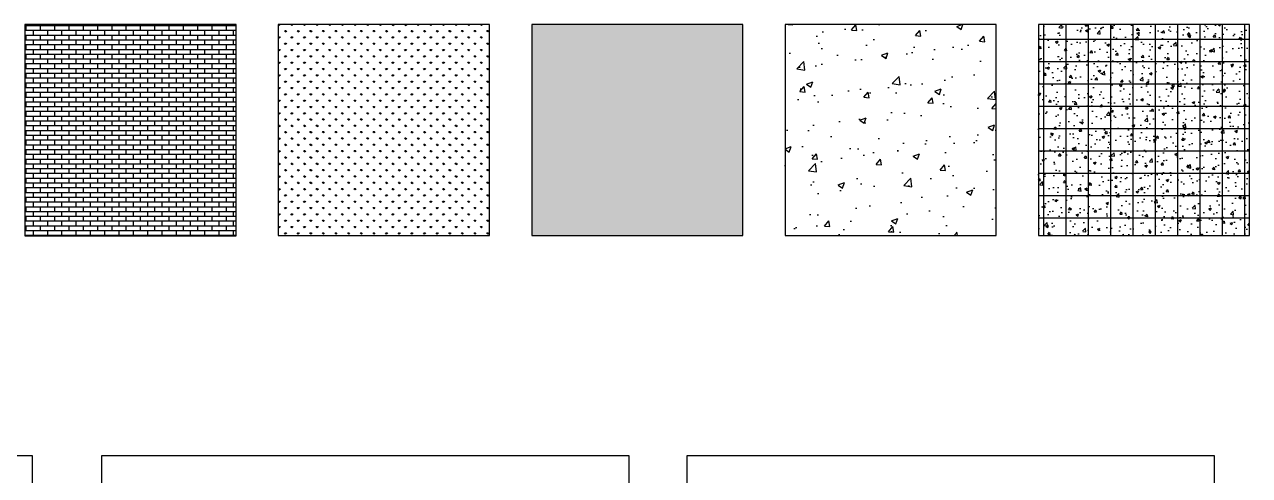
# Model space of a CAD drawing. Header units: millimetres. Extents: x 577 to 2337, y 236 to 943.
# Drawn here: x 754.76 to 772.17, y 711.4 to 717.81 of the extents above; entities that cross this region are included whole.
import ezdxf

# ---------------------------------------------------------------- set-up
doc = ezdxf.new("R2010")
doc.units = ezdxf.units.MM
doc.header["$LTSCALE"] = 0.01
for name, color, linetype in [('01-Plan', 1, 'Continuous'), ('06-Furn', 4, 'Continuous'), ('08-Hatch', 5, 'Continuous')]:
    doc.layers.add(name, color=color, linetype=linetype)

msp = doc.modelspace()

# ---------------------------------------------------------------- hatches: boundary and pattern name
at = {"layer": '08-Hatch'}
h = msp.add_hatch(dxfattribs=at)
h.set_pattern_fill('AR-BRSTD', color=36, scale=0.001)
h.paths.add_polyline_path([(757.768, 717.805), (754.768, 717.805), (754.768, 714.805), (757.768, 714.805)])
h = msp.add_hatch(dxfattribs=at)
h.set_pattern_fill('GRASS', color=28, scale=0.005, angle=-1e-14)
h.paths.add_polyline_path([(761.369, 717.807), (758.369, 717.807), (758.369, 714.807), (761.369, 714.807)])
h = msp.add_hatch(color=256, dxfattribs=at)
h.dxf.hatch_style = 1
h.set_gradient(color1=(0, 31, 127), color2=(0, 255, 255), rotation=90, tint=1, name='SPHERICAL')
h.paths.add_polyline_path([(764.971, 717.807), (761.971, 717.807), (761.971, 714.807), (764.971, 714.807)])
h = msp.add_hatch(dxfattribs=at)
h.set_pattern_fill('AR-CONC', color=256, scale=0.005)
h.paths.add_polyline_path([(768.572, 717.807), (765.572, 717.807), (765.572, 714.807), (768.572, 714.807)])
h = msp.add_hatch(dxfattribs=at)
h.set_pattern_fill('NET', color=31, scale=0.1, style=0)
h.set_pattern_definition([(0, (5.0294, 1.63676), (0, 0.3175), []), (90, (5.0294, 1.63676), (-0.3175, 2e-17), [])])
h.paths.add_polyline_path([(772.174, 717.807), (769.174, 717.807), (769.174, 714.807), (772.174, 714.807)])
h = msp.add_hatch(dxfattribs=at)
h.set_pattern_fill('AR-CONC', color=31, scale=0.002, style=0)
h.set_pattern_definition([(50, (8.94576, 1.63676), (0.36436934, -0.03187817), [0.0381, -0.4191]), (355, (8.94576, 1.63676), (-0.07048565, 0.38211329), [0.03048, -0.33528]), (100.451, (8.97612, 1.6341), (0.293885, 0.35023338), [0.03238, -0.35618]), (46.1842, (8.94576, 1.73836), (0.54215808, -0.08408466), [0.05715, -0.62865]), (96.6356, (8.99094, 1.73135), (0.47480847, 0.4948511), [0.04857, -0.53427]), (351.184, (8.94576, 1.73836), (0.4748092, 0.49485024), [0.04572, -0.50292]), (21, (8.99656, 1.71296), (0.30322976, -0.20453104), [0.0381, -0.4191]), (326, (8.99656, 1.71296), (0.12360406, 0.36837593), [0.03048, -0.33528]), (71.4514, (9.02183, 1.6959), (0.42683298, 0.16384572), [0.03238, -0.35618]), (37.5, (8.94576, 1.63676), (0.006177207, 0.169110078), [0, -0.331216, 0, -0.34036, 0, -0.33655]), (7.5, (8.94576, 1.63676), (0.133639325, 0.20036115), [0, -0.194056, 0, -0.323596, 0, -0.12827]), (327.5, (8.83247, 1.63676), (0.27118119, -0.011457488), [0, -0.127, 0, -0.39624, 0, -0.52578]), (317.5, (8.78167, 1.63676), (0.296258363, 0.05085298), [0, -0.1651, 0, -0.263144, 0, -0.37338])])
h.paths.add_polyline_path([(772.174, 717.807), (769.174, 717.807), (769.174, 714.807), (772.174, 714.807)])

# ---------------------------------------------------------------- linework, layer by layer
at = {"layer": '01-Plan'}
for points in [[(754.768, 714.805), (757.768, 714.805), (757.768, 717.805), (754.768, 717.805)], [(758.369, 714.807), (761.369, 714.807), (761.369, 717.807), (758.369, 717.807)], [(761.971, 714.807), (764.971, 714.807), (764.971, 717.807), (761.971, 717.807)], [(765.572, 714.807), (768.572, 714.807), (768.572, 717.807), (765.572, 717.807)], [(769.174, 714.807), (772.174, 714.807), (772.174, 717.807), (769.174, 717.807)]]:
    msp.add_lwpolyline(points, close=True, dxfattribs=at)
at = {"layer": '06-Furn', "color": 5}
for points in [[(739.874, 711.677), (739.874, 689.372), (754.874, 689.372), (754.874, 711.677)], [(755.858, 711.677), (755.858, 698.677), (763.358, 698.677), (763.358, 711.677)], [(764.177, 711.677), (764.177, 698.677), (771.677, 698.677), (771.677, 711.677)]]:
    msp.add_lwpolyline(points, close=True, dxfattribs=at)

doc.saveas('drawing.dxf')
